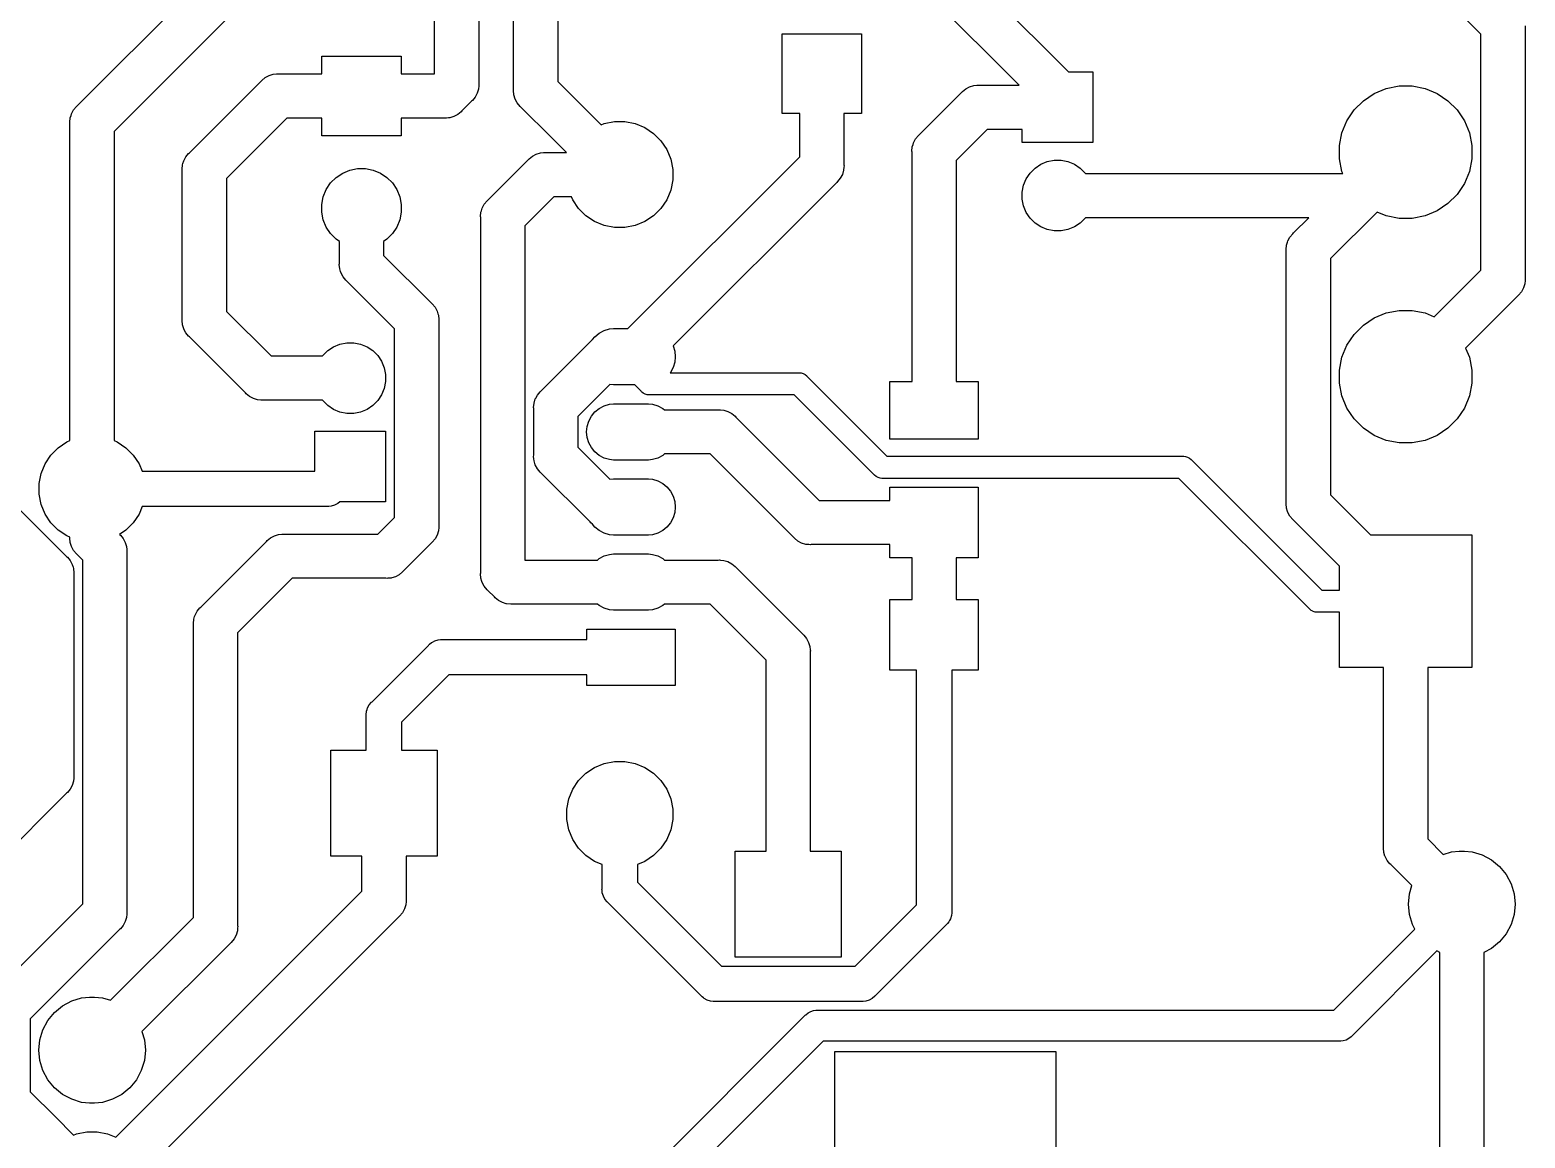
# Model space of a CAD drawing. Extents: x 86.3 to 169.3, y -137.1 to -48.6.
# Drawn here: x 135.5 to 169.33, y -93.43 to -68.35 of the extents above; entities that cross this region are included whole.
import ezdxf

# ---------------------------------------------------------------- set-up
doc = ezdxf.new("R2010")
doc.units = 0
doc.header["$MEASUREMENT"] = 0
doc.layers.add('BLACK', color=7, linetype='CONTINUOUS')

msp = doc.modelspace()

# ---------------------------------------------------------------- linework, layer by layer
at = {"layer": 'BLACK', "linetype": 'CONTINUOUS'}
for p, q in [((145.656, -54.6756), (145.656, -69.5714)), ((144.656, -69.35), (144.656, -54.8582)), ((146.444, -69.7034), (146.444, -58.0406)), ((147.444, -58.2231), (147.444, -69.5209)), ((151.63, -61.9409), (158.993, -69.304)), ((157.879, -69.604), (150.794, -62.5189)), ((136.57, -70.0731), (140.685, -65.9578)), ((141.263, -66.794), (137.406, -70.6511)), ((168.324, -68.4471), (167.272, -67.3952)), ((169.324, -68.2645), (169.324, -73.9754)), ((152.516, -70.242), (152.516, -68.442)), ((152.516, -68.442), (154.316, -68.442)), ((154.316, -68.442), (154.316, -70.242)), ((168.324, -73.7929), (168.324, -68.4471)), ((142.102, -69.35), (142.102, -68.95)), ((142.102, -68.95), (143.902, -68.95)), ((143.902, -68.95), (143.902, -69.35)), ((158.993, -69.304), (159.55, -69.304)), ((159.55, -69.304), (159.55, -70.904)), ((139.11, -71.1351), (140.731, -69.5138)), ((140.731, -69.5138), (140.747, -69.4947)), ((140.747, -69.4947), (140.823, -69.4323)), ((140.823, -69.4323), (140.91, -69.3858)), ((140.91, -69.3858), (141.004, -69.3572)), ((141.004, -69.3572), (141.077, -69.35)), ((141.077, -69.35), (141.102, -69.3476)), ((141.102, -69.3476), (141.127, -69.35)), ((141.127, -69.35), (142.102, -69.35)), ((143.902, -69.35), (144.656, -69.35)), ((145.656, -69.6206), (145.649, -69.694)), ((145.656, -69.5714), (145.658, -69.596)), ((145.658, -69.596), (145.656, -69.6206)), ((147.444, -69.5209), (148.015, -70.0918)), ((156.671, -69.6863), (156.758, -69.6398)), ((156.758, -69.6398), (156.852, -69.6112)), ((156.852, -69.6112), (156.925, -69.604)), ((156.925, -69.604), (156.95, -69.6016)), ((156.925, -69.604), (156.925, -69.604)), ((156.95, -69.6016), (156.975, -69.604)), ((156.975, -69.604), (157.879, -69.604)), ((165.913, -69.7907), (166.186, -69.6776)), ((166.186, -69.6776), (166.476, -69.62)), ((166.476, -69.62), (166.772, -69.62)), ((166.772, -69.62), (167.062, -69.6776)), ((167.062, -69.6776), (167.335, -69.7907)), ((145.492, -69.9669), (145.273, -70.1862)), ((145.511, -69.9513), (145.492, -69.9669)), ((145.574, -69.8751), (145.511, -69.9513)), ((145.62, -69.7883), (145.574, -69.8751)), ((145.649, -69.694), (145.62, -69.7883)), ((146.442, -69.728), (146.444, -69.7034)), ((146.451, -69.826), (146.442, -69.728)), ((146.48, -69.9203), (146.451, -69.826)), ((146.526, -70.0071), (146.48, -69.9203)), ((146.589, -70.0833), (146.526, -70.0071)), ((155.62, -70.7271), (156.579, -69.7678)), ((156.579, -69.7678), (156.595, -69.7487)), ((156.595, -69.7487), (156.671, -69.6863)), ((165.459, -70.1638), (165.668, -69.9549)), ((165.668, -69.9549), (165.913, -69.7907)), ((167.335, -69.7907), (167.58, -69.9549)), ((167.58, -69.9549), (167.789, -70.1638)), ((136.404, -70.444), (136.413, -70.346)), ((136.413, -70.346), (136.431, -70.2872)), ((136.431, -70.2872), (136.442, -70.2517)), ((136.442, -70.2517), (136.488, -70.1649)), ((136.488, -70.1649), (136.551, -70.0887)), ((136.551, -70.0887), (136.57, -70.0731)), ((141.309, -70.35), (139.946, -71.7131)), ((142.102, -70.35), (141.309, -70.35)), ((142.102, -70.75), (142.102, -70.35)), ((144.877, -70.35), (143.902, -70.35)), ((143.902, -70.35), (143.902, -70.75)), ((144.902, -70.3524), (144.877, -70.35)), ((144.927, -70.35), (144.902, -70.3524)), ((144.967, -70.346), (144.927, -70.35)), ((145, -70.3428), (144.967, -70.346)), ((145.094, -70.3142), (145, -70.3428)), ((145.181, -70.2677), (145.094, -70.3142)), ((145.257, -70.2053), (145.181, -70.2677)), ((145.273, -70.1862), (145.257, -70.2053)), ((146.608, -70.0989), (146.589, -70.0833)), ((147.308, -70.7989), (146.608, -70.0989)), ((148.015, -70.0918), (148.015, -70.0918)), ((148.015, -70.0918), (148.426, -70.5025)), ((152.916, -70.242), (152.516, -70.242)), ((152.916, -71.2249), (152.916, -70.242)), ((154.316, -70.242), (153.916, -70.242)), ((153.916, -70.242), (153.916, -71.4074)), ((165.295, -70.4095), (165.459, -70.1638)), ((167.789, -70.1638), (167.953, -70.4095)), ((136.406, -70.4686), (136.404, -70.444)), ((136.406, -77.0184), (136.406, -70.4686)), ((137.406, -70.6511), (137.406, -77.6482)), ((148.426, -70.5025), (148.494, -70.4741)), ((148.494, -70.4741), (148.726, -70.428)), ((148.726, -70.428), (148.962, -70.428)), ((148.962, -70.428), (149.194, -70.4741)), ((149.194, -70.4741), (149.412, -70.5646)), ((149.412, -70.5646), (149.609, -70.6959)), ((149.609, -70.6959), (149.776, -70.863)), ((157.157, -70.604), (156.456, -71.3051)), ((157.95, -70.604), (157.157, -70.604)), ((157.95, -70.904), (157.95, -70.604)), ((165.124, -70.9723), (165.182, -70.6825)), ((165.182, -70.6825), (165.295, -70.4095)), ((167.953, -70.4095), (168.066, -70.6825)), ((168.066, -70.6825), (168.124, -70.9723)), ((143.902, -70.75), (142.102, -70.75)), ((147.637, -71.128), (147.308, -70.7989)), ((147.308, -70.7989), (147.308, -70.7989)), ((149.776, -70.863), (149.907, -71.0596)), ((155.454, -71.098), (155.463, -71)), ((155.463, -71), (155.479, -70.9464)), ((155.479, -70.9464), (155.492, -70.9057)), ((155.492, -70.9057), (155.538, -70.8189)), ((155.538, -70.8189), (155.601, -70.7427)), ((155.601, -70.7427), (155.62, -70.7271)), ((159.55, -70.904), (157.95, -70.904)), ((165.124, -71.2677), (165.124, -70.9723)), ((168.124, -70.9723), (168.124, -71.2677)), ((138.963, -71.3771), (138.982, -71.3137)), ((138.982, -71.3137), (139.028, -71.2269)), ((139.028, -71.2269), (139.091, -71.1507)), ((139.091, -71.1507), (139.11, -71.1351)), ((145.862, -72.206), (146.776, -71.2918)), ((146.776, -71.2918), (146.792, -71.2727)), ((146.792, -71.2727), (146.868, -71.2103)), ((146.868, -71.2103), (146.955, -71.1638)), ((146.955, -71.1638), (147.049, -71.1352)), ((147.049, -71.1352), (147.122, -71.128)), ((147.122, -71.128), (147.147, -71.1256)), ((147.147, -71.1256), (147.172, -71.128)), ((147.172, -71.128), (147.637, -71.128)), ((149.028, -75.1125), (152.916, -71.2249)), ((149.907, -71.0596), (149.998, -71.278)), ((149.998, -71.278), (150.044, -71.5098)), ((155.456, -71.1226), (155.454, -71.098)), ((155.456, -75.1374), (155.456, -71.1226)), ((156.456, -71.3051), (156.456, -76.312)), ((158.371, -71.395), (158.517, -71.3347)), ((158.517, -71.3347), (158.671, -71.304)), ((158.671, -71.304), (158.829, -71.304)), ((158.829, -71.304), (158.983, -71.3347)), ((158.983, -71.3347), (159.129, -71.395)), ((165.182, -71.5575), (165.124, -71.2677)), ((168.124, -71.2677), (168.066, -71.5575)), ((138.944, -71.506), (138.953, -71.408)), ((138.946, -71.5306), (138.944, -71.506)), ((138.946, -74.9054), (138.946, -71.5306)), ((138.953, -71.408), (138.963, -71.3771)), ((142.303, -71.8163), (142.428, -71.6909)), ((142.428, -71.6909), (142.576, -71.5924)), ((142.576, -71.5924), (142.739, -71.5246)), ((142.739, -71.5246), (142.913, -71.49)), ((142.913, -71.49), (143.091, -71.49)), ((143.091, -71.49), (143.265, -71.5246)), ((143.265, -71.5246), (143.428, -71.5924)), ((143.428, -71.5924), (143.576, -71.6909)), ((143.576, -71.6909), (143.701, -71.8163)), ((150.044, -71.5098), (150.044, -71.7462)), ((153.834, -71.7111), (153.771, -71.7873)), ((153.88, -71.6243), (153.834, -71.7111)), ((153.909, -71.53), (153.88, -71.6243)), ((153.916, -71.4566), (153.909, -71.53)), ((153.916, -71.4074), (153.918, -71.432)), ((153.918, -71.432), (153.916, -71.4566)), ((153.916, -71.4566), (153.916, -71.4566)), ((158.041, -71.7251), (158.129, -71.594)), ((158.129, -71.594), (158.24, -71.4826)), ((158.24, -71.4826), (158.371, -71.395)), ((159.129, -71.395), (159.26, -71.4826)), ((159.26, -71.4826), (159.371, -71.594)), ((159.371, -71.594), (159.378, -71.604)), ((159.378, -71.604), (165.201, -71.604)), ((165.201, -71.604), (165.182, -71.5575)), ((168.066, -71.5575), (167.953, -71.8305)), ((139.946, -71.7131), (139.946, -74.7229)), ((142.137, -72.1275), (142.204, -71.9637)), ((142.204, -71.9637), (142.303, -71.8163)), ((143.701, -71.8163), (143.8, -71.9637)), ((143.8, -71.9637), (143.867, -72.1275)), ((149.998, -71.978), (149.907, -72.1964)), ((150.044, -71.7462), (149.998, -71.978)), ((153.752, -71.8029), (150.052, -75.5035)), ((153.771, -71.7873), (153.752, -71.8029)), ((157.95, -72.0252), (157.981, -71.8706)), ((157.95, -72.1828), (157.95, -72.0252)), ((157.981, -71.8706), (158.041, -71.7251)), ((167.953, -71.8305), (167.789, -72.0762)), ((142.102, -72.3014), (142.137, -72.1275)), ((142.102, -72.4786), (142.102, -72.3014)), ((143.867, -72.1275), (143.902, -72.3014)), ((143.902, -72.3014), (143.902, -72.4786)), ((145.716, -72.4442), (145.734, -72.3847)), ((145.734, -72.3847), (145.78, -72.2978)), ((145.78, -72.2978), (145.843, -72.2217)), ((145.843, -72.2217), (145.862, -72.206)), ((147.354, -72.128), (146.698, -72.7841)), ((147.752, -72.128), (147.354, -72.128)), ((147.781, -72.1964), (147.752, -72.128)), ((147.912, -72.393), (147.781, -72.1964)), ((149.907, -72.1964), (149.776, -72.393)), ((157.981, -72.3374), (157.95, -72.1828)), ((158.041, -72.4829), (157.981, -72.3374)), ((167.58, -72.2851), (167.335, -72.4493)), ((167.789, -72.0762), (167.58, -72.2851)), ((142.137, -72.6525), (142.102, -72.4786)), ((142.204, -72.8163), (142.137, -72.6525)), ((143.867, -72.6525), (143.8, -72.8163)), ((143.902, -72.4786), (143.867, -72.6525)), ((145.696, -72.577), (145.705, -72.4789)), ((145.698, -72.6015), (145.696, -72.577)), ((145.698, -80.6414), (145.698, -72.6015)), ((145.705, -72.4789), (145.716, -72.4442)), ((148.079, -72.5601), (147.912, -72.393)), ((148.276, -72.6914), (148.079, -72.5601)), ((148.494, -72.7819), (148.276, -72.6914)), ((149.412, -72.6914), (149.194, -72.7819)), ((149.609, -72.5601), (149.412, -72.6914)), ((149.776, -72.393), (149.609, -72.5601)), ((158.129, -72.614), (158.041, -72.4829)), ((158.24, -72.7254), (158.129, -72.614)), ((158.371, -72.813), (158.24, -72.7254)), ((159.26, -72.7254), (159.129, -72.813)), ((159.371, -72.614), (159.26, -72.7254)), ((159.378, -72.604), (159.371, -72.614)), ((164.433, -72.604), (159.378, -72.604)), ((164.088, -72.9491), (164.433, -72.604)), ((165.976, -72.4752), (164.924, -73.5271)), ((166.186, -72.5624), (165.976, -72.4752)), ((166.476, -72.62), (166.186, -72.5624)), ((166.772, -72.62), (166.476, -72.62)), ((167.062, -72.5624), (166.772, -72.62)), ((167.335, -72.4493), (167.062, -72.5624)), ((142.303, -72.9637), (142.204, -72.8163)), ((142.428, -73.0891), (142.303, -72.9637)), ((143.701, -72.9637), (143.576, -73.0891)), ((143.8, -72.8163), (143.701, -72.9637)), ((146.698, -72.7841), (146.698, -80.35)), ((148.726, -72.828), (148.494, -72.7819)), ((148.962, -72.828), (148.726, -72.828)), ((149.194, -72.7819), (148.962, -72.828)), ((158.517, -72.8733), (158.371, -72.813)), ((158.671, -72.904), (158.517, -72.8733)), ((158.829, -72.904), (158.671, -72.904)), ((158.983, -72.8733), (158.829, -72.904)), ((159.129, -72.813), (158.983, -72.8733)), ((163.96, -73.1277), (164.006, -73.0409)), ((164.006, -73.0409), (164.069, -72.9647)), ((164.069, -72.9647), (164.088, -72.9491)), ((142.502, -73.1383), (142.428, -73.0891)), ((142.502, -73.6382), (142.502, -73.1383)), ((143.576, -73.0891), (143.502, -73.1383)), ((143.502, -73.1383), (143.502, -73.4557)), ((163.922, -73.32), (163.931, -73.222)), ((163.924, -73.3446), (163.922, -73.32)), ((163.924, -79.0554), (163.924, -73.3446)), ((163.931, -73.222), (163.95, -73.16)), ((163.95, -73.16), (163.96, -73.1277)), ((142.5, -73.6628), (142.502, -73.6382)), ((142.509, -73.7608), (142.5, -73.6628)), ((143.502, -73.4557), (144.584, -74.5379)), ((164.924, -73.5271), (164.924, -78.8729)), ((142.528, -73.8224), (142.509, -73.7608)), ((142.538, -73.8551), (142.528, -73.8224)), ((142.584, -73.9419), (142.538, -73.8551)), ((142.647, -74.0181), (142.584, -73.9419)), ((142.666, -74.0337), (142.647, -74.0181)), ((143.748, -75.1159), (142.666, -74.0337)), ((167.788, -74.3291), (168.324, -73.7929)), ((169.324, -74.0246), (169.317, -74.098)), ((169.324, -73.9754), (169.326, -74)), ((169.326, -74), (169.324, -74.0245)), ((169.324, -74.0245), (169.324, -74.0246)), ((167.272, -74.8448), (167.788, -74.3291)), ((167.788, -74.3291), (167.788, -74.3291)), ((169.16, -74.3709), (168.495, -75.0362)), ((169.179, -74.3553), (169.16, -74.3709)), ((169.242, -74.2791), (169.179, -74.3553)), ((169.288, -74.1923), (169.242, -74.2791)), ((169.317, -74.098), (169.288, -74.1923)), ((139.946, -74.7229), (140.955, -75.732)), ((144.584, -74.5379), (144.603, -74.5535)), ((144.603, -74.5535), (144.666, -74.6297)), ((144.666, -74.6297), (144.712, -74.7165)), ((144.712, -74.7165), (144.731, -74.7773)), ((166.186, -74.7576), (166.476, -74.7)), ((166.476, -74.7), (166.772, -74.7)), ((166.772, -74.7), (167.062, -74.7576)), ((138.944, -74.93), (138.946, -74.9054)), ((138.953, -75.028), (138.944, -74.93)), ((138.98, -75.1177), (138.953, -75.028)), ((144.731, -74.7773), (144.741, -74.8108)), ((144.741, -74.8108), (144.75, -74.9088)), ((144.75, -74.9088), (144.748, -74.9334)), ((144.748, -74.9334), (144.748, -79.5674)), ((165.459, -75.2438), (165.668, -75.0349)), ((165.668, -75.0349), (165.913, -74.8707)), ((165.913, -74.8707), (166.186, -74.7576)), ((167.062, -74.7576), (167.272, -74.8448)), ((168.495, -75.0362), (167.979, -75.5519)), ((168.495, -75.0362), (168.495, -75.0362)), ((138.982, -75.1223), (138.98, -75.1177)), ((139.028, -75.2091), (138.982, -75.1223)), ((139.091, -75.2853), (139.028, -75.2091)), ((139.11, -75.3009), (139.091, -75.2853)), ((140.377, -76.5682), (139.11, -75.3009)), ((143.748, -79.3849), (143.748, -75.1159)), ((147.062, -76.5251), (148.173, -75.4138)), ((148.173, -75.4138), (148.189, -75.3947)), ((148.189, -75.3947), (148.231, -75.3604)), ((148.231, -75.3604), (148.283, -75.297)), ((148.283, -75.297), (148.38, -75.2174)), ((148.38, -75.2174), (148.49, -75.1582)), ((148.49, -75.1582), (148.611, -75.1217)), ((148.611, -75.1217), (148.704, -75.1125)), ((148.704, -75.1125), (149.028, -75.1125)), ((155.456, -76.312), (155.456, -75.1374)), ((155.456, -75.1374), (155.456, -75.1374)), ((165.295, -75.4895), (165.459, -75.2438)), ((140.955, -75.732), (142.12, -75.732)), ((142.12, -75.732), (142.127, -75.722)), ((142.127, -75.722), (142.238, -75.6106)), ((142.238, -75.6106), (142.369, -75.523)), ((142.369, -75.523), (142.515, -75.4627)), ((142.515, -75.4627), (142.669, -75.432)), ((142.669, -75.432), (142.827, -75.432)), ((142.827, -75.432), (142.981, -75.4627)), ((142.981, -75.4627), (143.127, -75.523)), ((143.127, -75.523), (143.258, -75.6106)), ((143.258, -75.6106), (143.369, -75.722)), ((143.369, -75.722), (143.457, -75.8531)), ((150.052, -75.5035), (150.052, -75.5049)), ((150.052, -75.5049), (150.089, -75.625)), ((150.089, -75.625), (150.101, -75.75)), ((150.101, -75.75), (150.089, -75.875)), ((165.124, -76.0523), (165.182, -75.7625)), ((165.182, -75.7625), (165.295, -75.4895)), ((167.979, -75.5519), (168.066, -75.7625)), ((168.066, -75.7625), (168.124, -76.0523)), ((143.457, -75.8531), (143.517, -75.9986)), ((143.517, -75.9986), (143.548, -76.1532)), ((149.993, -76.1059), (149.988, -76.1125)), ((150.052, -75.9951), (149.993, -76.1059)), ((150.089, -75.875), (150.052, -75.9951)), ((165.124, -76.3477), (165.124, -76.0523)), ((168.124, -76.0523), (168.124, -76.3477)), ((143.548, -76.3108), (143.517, -76.4654)), ((143.548, -76.1532), (143.548, -76.3108)), ((148.622, -76.3794), (147.898, -77.1031)), ((148.704, -76.3875), (148.622, -76.3794)), ((149.186, -76.3875), (148.704, -76.3875)), ((149.329, -76.5306), (149.186, -76.3875)), ((149.988, -76.1125), (152.884, -76.1125)), ((152.884, -76.1125), (152.896, -76.1113)), ((152.896, -76.1113), (152.909, -76.1125)), ((152.909, -76.1125), (152.945, -76.1161)), ((152.945, -76.1161), (152.993, -76.1304)), ((152.993, -76.1304), (153.036, -76.1536)), ((153.036, -76.1536), (153.074, -76.1849)), ((153.074, -76.1849), (153.082, -76.1944)), ((153.082, -76.1944), (154.89, -78.002)), ((154.956, -77.612), (154.956, -76.312)), ((154.956, -76.312), (155.456, -76.312)), ((156.456, -76.312), (156.956, -76.312)), ((156.956, -76.312), (156.956, -77.612)), ((165.182, -76.6375), (165.124, -76.3477)), ((168.124, -76.3477), (168.066, -76.6375)), ((140.393, -76.5873), (140.377, -76.5682)), ((140.469, -76.6497), (140.393, -76.5873)), ((140.556, -76.6962), (140.469, -76.6497)), ((140.65, -76.7248), (140.556, -76.6962)), ((140.723, -76.732), (140.65, -76.7248)), ((140.748, -76.7344), (140.723, -76.732)), ((140.723, -76.732), (140.723, -76.732)), ((140.773, -76.732), (140.748, -76.7344)), ((142.12, -76.732), (140.773, -76.732)), ((142.127, -76.742), (142.12, -76.732)), ((142.238, -76.8534), (142.127, -76.742)), ((143.369, -76.742), (143.258, -76.8534)), ((143.457, -76.6109), (143.369, -76.742)), ((143.517, -76.4654), (143.457, -76.6109)), ((146.905, -76.798), (146.934, -76.7037)), ((146.934, -76.7037), (146.942, -76.6877)), ((146.942, -76.6877), (146.98, -76.6169)), ((146.98, -76.6169), (147.043, -76.5407)), ((147.043, -76.5407), (147.062, -76.5251)), ((149.337, -76.5401), (149.329, -76.5306)), ((149.375, -76.5714), (149.337, -76.5401)), ((149.418, -76.5946), (149.375, -76.5714)), ((149.465, -76.6089), (149.418, -76.5946)), ((149.514, -76.6137), (149.465, -76.6089)), ((149.527, -76.6125), (149.514, -76.6137)), ((152.793, -76.6125), (149.527, -76.6125)), ((154.601, -78.4201), (152.793, -76.6125)), ((165.295, -76.9105), (165.182, -76.6375)), ((168.066, -76.6375), (167.953, -76.9105)), ((136.406, -77.6482), (136.406, -77.0184)), ((136.406, -77.0184), (136.406, -77.0184)), ((142.369, -76.941), (142.238, -76.8534)), ((142.515, -77.0013), (142.369, -76.941)), ((142.669, -77.032), (142.515, -77.0013)), ((142.827, -77.032), (142.669, -77.032)), ((142.981, -77.0013), (142.827, -77.032)), ((143.127, -76.941), (142.981, -77.0013)), ((143.258, -76.8534), (143.127, -76.941)), ((146.896, -76.896), (146.905, -76.798)), ((146.898, -76.9206), (146.896, -76.896)), ((146.898, -77.9795), (146.898, -76.9206)), ((147.898, -77.1031), (147.898, -77.7969)), ((148.144, -77.2049), (148.203, -77.0941)), ((148.203, -77.0941), (148.283, -76.997)), ((148.283, -76.997), (148.38, -76.9174)), ((148.38, -76.9174), (148.49, -76.8582)), ((148.49, -76.8582), (148.611, -76.8217)), ((148.611, -76.8217), (148.704, -76.8125)), ((148.704, -76.8125), (149.492, -76.8125)), ((149.492, -76.8125), (149.585, -76.8217)), ((149.585, -76.8217), (149.706, -76.8582)), ((149.706, -76.8582), (149.816, -76.9174)), ((149.816, -76.9174), (149.856, -76.95)), ((149.856, -76.95), (151.073, -76.95)), ((151.073, -76.95), (151.098, -76.9476)), ((151.098, -76.9476), (151.123, -76.95)), ((151.123, -76.95), (151.196, -76.9572)), ((151.196, -76.9572), (151.29, -76.9858)), ((151.29, -76.9858), (151.377, -77.0323)), ((151.377, -77.0323), (151.453, -77.0947)), ((151.453, -77.0947), (151.469, -77.1138)), ((151.469, -77.1138), (153.357, -79.002)), ((165.459, -77.1562), (165.295, -76.9105)), ((167.953, -76.9105), (167.789, -77.1562)), ((141.948, -78.34), (141.948, -77.432)), ((141.948, -77.432), (143.548, -77.432)), ((143.548, -77.432), (143.548, -79.032)), ((148.095, -77.45), (148.107, -77.325)), ((148.107, -77.575), (148.095, -77.45)), ((148.107, -77.325), (148.144, -77.2049)), ((165.668, -77.3651), (165.459, -77.1562)), ((165.913, -77.5293), (165.668, -77.3651)), ((167.58, -77.3651), (167.335, -77.5293)), ((167.789, -77.1562), (167.58, -77.3651)), ((136.141, -77.8079), (136.338, -77.6766)), ((136.338, -77.6766), (136.406, -77.6482)), ((137.406, -77.6482), (137.474, -77.6766)), ((137.474, -77.6766), (137.671, -77.8079)), ((147.898, -77.7969), (148.622, -78.5206)), ((148.144, -77.6951), (148.107, -77.575)), ((148.203, -77.8059), (148.144, -77.6951)), ((156.956, -77.612), (154.956, -77.612)), ((166.186, -77.6424), (165.913, -77.5293)), ((166.476, -77.7), (166.186, -77.6424)), ((166.772, -77.7), (166.476, -77.7)), ((167.062, -77.6424), (166.772, -77.7)), ((167.335, -77.5293), (167.062, -77.6424)), ((135.843, -78.1716), (135.974, -77.975)), ((135.974, -77.975), (136.141, -77.8079)), ((137.671, -77.8079), (137.838, -77.975)), ((137.838, -77.975), (137.969, -78.1716)), ((146.896, -78.004), (146.898, -77.9795)), ((146.901, -78.0562), (146.896, -78.004)), ((146.905, -78.102), (146.901, -78.0562)), ((146.934, -78.1963), (146.905, -78.102)), ((148.283, -77.903), (148.203, -77.8059)), ((148.38, -77.9826), (148.283, -77.903)), ((148.49, -78.0418), (148.38, -77.9826)), ((148.611, -78.0783), (148.49, -78.0418)), ((148.704, -78.0875), (148.611, -78.0783)), ((149.492, -78.0875), (148.704, -78.0875)), ((149.585, -78.0783), (149.492, -78.0875)), ((149.706, -78.0418), (149.585, -78.0783)), ((149.816, -77.9826), (149.706, -78.0418)), ((149.856, -77.95), (149.816, -77.9826)), ((150.891, -77.95), (149.856, -77.95)), ((152.779, -79.8382), (150.891, -77.95)), ((154.89, -78.002), (161.584, -78.002)), ((161.584, -78.002), (161.596, -78.0008)), ((161.596, -78.0008), (161.608, -78.002)), ((161.608, -78.002), (161.645, -78.0056)), ((161.645, -78.0056), (161.692, -78.0199)), ((161.692, -78.0199), (161.736, -78.0431)), ((161.736, -78.0431), (161.774, -78.0744)), ((161.774, -78.0744), (161.781, -78.0839)), ((161.781, -78.0839), (164.728, -81.03)), ((135.706, -78.6218), (135.752, -78.39)), ((135.752, -78.39), (135.843, -78.1716)), ((137.969, -78.1716), (138.039, -78.34)), ((138.039, -78.34), (141.948, -78.34)), ((146.98, -78.2831), (146.934, -78.1963)), ((147.043, -78.3593), (146.98, -78.2831)), ((147.062, -78.3749), (147.043, -78.3593)), ((148.173, -79.4862), (147.062, -78.3749)), ((154.608, -78.4296), (154.601, -78.4201)), ((154.646, -78.4609), (154.608, -78.4296)), ((154.69, -78.4841), (154.646, -78.4609)), ((135.706, -78.8582), (135.706, -78.6218)), ((148.622, -78.5206), (148.704, -78.5125)), ((148.704, -78.5125), (149.492, -78.5125)), ((149.492, -78.5125), (149.585, -78.5217)), ((149.585, -78.5217), (149.706, -78.5582)), ((149.706, -78.5582), (149.816, -78.6174)), ((149.816, -78.6174), (149.913, -78.697)), ((149.913, -78.697), (149.993, -78.7941)), ((149.993, -78.7941), (150.052, -78.9049)), ((154.737, -78.4984), (154.69, -78.4841)), ((154.774, -78.502), (154.737, -78.4984)), ((154.786, -78.5032), (154.774, -78.502)), ((154.774, -78.502), (154.774, -78.502)), ((154.798, -78.502), (154.786, -78.5032)), ((161.492, -78.502), (154.798, -78.502)), ((154.956, -78.702), (156.956, -78.702)), ((154.956, -79.002), (154.956, -78.702)), ((156.956, -78.702), (156.956, -80.302)), ((164.439, -81.4481), (161.492, -78.502)), ((135.752, -79.09), (135.706, -78.8582)), ((135.843, -79.3084), (135.752, -79.09)), ((138.039, -79.14), (137.969, -79.3084)), ((142.22, -79.14), (138.039, -79.14)), ((142.24, -79.1419), (142.22, -79.14)), ((142.26, -79.14), (142.24, -79.1419)), ((142.318, -79.1342), (142.26, -79.14)), ((142.26, -79.14), (142.26, -79.14)), ((142.394, -79.1113), (142.318, -79.1342)), ((142.463, -79.0742), (142.394, -79.1113)), ((142.515, -79.032), (142.463, -79.0742)), ((143.548, -79.032), (142.515, -79.032)), ((150.052, -78.9049), (150.089, -79.025)), ((150.089, -79.025), (150.101, -79.15)), ((150.101, -79.15), (150.089, -79.275)), ((153.357, -79.002), (154.956, -79.002)), ((163.922, -79.08), (163.924, -79.0554)), ((163.931, -79.178), (163.922, -79.08)), ((164.924, -78.8729), (165.831, -79.78)), ((135.242, -79.1809), (136.33, -80.2691)), ((135.974, -79.505), (135.843, -79.3084)), ((137.969, -79.3084), (137.838, -79.505)), ((143.369, -79.764), (143.748, -79.3849)), ((148.189, -79.5053), (148.173, -79.4862)), ((150.052, -79.3951), (149.993, -79.5059)), ((150.089, -79.275), (150.052, -79.3951)), ((163.952, -79.248), (163.931, -79.178)), ((163.96, -79.2723), (163.952, -79.248)), ((164.006, -79.3591), (163.96, -79.2723)), ((164.069, -79.4353), (164.006, -79.3591)), ((164.088, -79.4509), (164.069, -79.4353)), ((165.124, -80.4871), (164.088, -79.4509)), ((136.141, -79.6721), (135.974, -79.505)), ((136.338, -79.8034), (136.141, -79.6721)), ((136.406, -79.8317), (136.338, -79.8034)), ((137.671, -79.6721), (137.527, -79.7685)), ((137.527, -79.7685), (137.53, -79.772)), ((137.53, -79.772), (137.549, -79.7877)), ((137.549, -79.7877), (137.612, -79.8638)), ((137.838, -79.505), (137.671, -79.6721)), ((140.945, -79.8463), (141.032, -79.7998)), ((141.032, -79.7998), (141.126, -79.7712)), ((141.126, -79.7712), (141.199, -79.764)), ((141.199, -79.764), (141.224, -79.7616)), ((141.199, -79.764), (141.199, -79.764)), ((141.224, -79.7616), (141.249, -79.764)), ((141.249, -79.764), (143.369, -79.764)), ((144.712, -79.7843), (144.666, -79.8711)), ((144.741, -79.69), (144.712, -79.7843)), ((144.748, -79.6166), (144.741, -79.69)), ((144.748, -79.5674), (144.75, -79.592)), ((144.75, -79.592), (144.748, -79.6166)), ((144.748, -79.6166), (144.748, -79.6166)), ((148.231, -79.5396), (148.189, -79.5053)), ((148.283, -79.603), (148.231, -79.5396)), ((148.38, -79.6826), (148.283, -79.603)), ((148.49, -79.7418), (148.38, -79.6826)), ((148.611, -79.7783), (148.49, -79.7418)), ((148.704, -79.7875), (148.611, -79.7783)), ((149.492, -79.7875), (148.704, -79.7875)), ((149.585, -79.7783), (149.492, -79.7875)), ((149.706, -79.7418), (149.585, -79.7783)), ((149.816, -79.6826), (149.706, -79.7418)), ((149.913, -79.603), (149.816, -79.6826)), ((149.993, -79.5059), (149.913, -79.603)), ((165.831, -79.78), (168.124, -79.78)), ((168.124, -79.78), (168.124, -82.78)), ((136.404, -79.8549), (136.406, -79.8317)), ((136.413, -79.9529), (136.404, -79.8549)), ((136.428, -80.002), (136.413, -79.9529)), ((136.442, -80.0472), (136.428, -80.002)), ((136.488, -80.1341), (136.442, -80.0472)), ((136.551, -80.2102), (136.488, -80.1341)), ((137.612, -79.8638), (137.658, -79.9507)), ((137.658, -79.9507), (137.687, -80.0449)), ((137.687, -80.0449), (137.693, -80.108)), ((137.693, -80.108), (137.696, -80.1429)), ((137.696, -80.1429), (137.694, -80.1675)), ((137.694, -80.1675), (137.694, -88.3154)), ((139.364, -81.4171), (140.853, -79.9278)), ((140.853, -79.9278), (140.869, -79.9087)), ((140.869, -79.9087), (140.945, -79.8463)), ((144.584, -79.9629), (143.947, -80.6002)), ((144.603, -79.9473), (144.584, -79.9629)), ((144.666, -79.8711), (144.603, -79.9473)), ((152.795, -79.8573), (152.779, -79.8382)), ((152.871, -79.9197), (152.795, -79.8573)), ((152.958, -79.9662), (152.871, -79.9197)), ((153.052, -79.9948), (152.958, -79.9662)), ((153.125, -80.002), (153.052, -79.9948)), ((153.15, -80.0044), (153.125, -80.002)), ((153.125, -80.002), (153.125, -80.002)), ((153.175, -80.002), (153.15, -80.0044)), ((154.956, -80.002), (153.175, -80.002)), ((154.956, -80.302), (154.956, -80.002)), ((136.33, -80.2691), (136.349, -80.2847)), ((136.349, -80.2847), (136.412, -80.3609)), ((136.412, -80.3609), (136.458, -80.4477)), ((136.458, -80.4477), (136.478, -80.5138)), ((136.57, -80.2259), (136.551, -80.2102)), ((136.694, -80.35), (136.57, -80.2259)), ((136.694, -88.1329), (136.694, -80.35)), ((146.698, -80.35), (148.34, -80.35)), ((148.34, -80.35), (148.38, -80.3174)), ((148.38, -80.3174), (148.49, -80.2582)), ((148.49, -80.2582), (148.611, -80.2217)), ((148.611, -80.2217), (148.704, -80.2125)), ((148.704, -80.2125), (149.492, -80.2125)), ((149.492, -80.2125), (149.585, -80.2217)), ((149.585, -80.2217), (149.706, -80.2582)), ((149.706, -80.2582), (149.816, -80.3174)), ((149.816, -80.3174), (149.856, -80.35)), ((149.856, -80.35), (151.073, -80.35)), ((151.073, -80.35), (151.098, -80.3476)), ((151.098, -80.3476), (151.123, -80.35)), ((151.123, -80.35), (151.196, -80.3572)), ((151.196, -80.3572), (151.29, -80.3858)), ((151.29, -80.3858), (151.377, -80.4323)), ((151.377, -80.4323), (151.453, -80.4947)), ((151.453, -80.4947), (151.469, -80.5138)), ((155.456, -80.302), (154.956, -80.302)), ((155.456, -81.242), (155.456, -80.302)), ((156.956, -80.302), (156.456, -80.302)), ((156.456, -80.302), (156.456, -81.242)), ((165.124, -81.03), (165.124, -80.4871)), ((136.478, -80.5138), (136.487, -80.542)), ((136.487, -80.542), (136.496, -80.64)), ((136.496, -80.64), (136.494, -80.6646)), ((136.494, -80.6646), (136.494, -85.2334)), ((141.431, -80.764), (140.2, -81.9951)), ((143.551, -80.764), (141.431, -80.764)), ((143.576, -80.7664), (143.551, -80.764)), ((143.601, -80.764), (143.576, -80.7664)), ((143.674, -80.7568), (143.601, -80.764)), ((143.601, -80.764), (143.601, -80.764)), ((143.69, -80.752), (143.674, -80.7568)), ((143.768, -80.7282), (143.69, -80.752)), ((143.855, -80.6817), (143.768, -80.7282)), ((143.931, -80.6193), (143.855, -80.6817)), ((143.947, -80.6002), (143.931, -80.6193)), ((145.696, -80.666), (145.698, -80.6414)), ((145.705, -80.764), (145.696, -80.666)), ((145.726, -80.8323), (145.705, -80.764)), ((145.734, -80.8582), (145.726, -80.8323)), ((151.469, -80.5138), (152.99, -82.0351)), ((145.78, -80.9451), (145.734, -80.8582)), ((145.843, -81.0212), (145.78, -80.9451)), ((145.862, -81.0369), (145.843, -81.0212)), ((146.011, -81.1862), (145.862, -81.0369)), ((164.728, -81.03), (165.124, -81.03)), ((139.236, -81.5957), (139.282, -81.5089)), ((139.282, -81.5089), (139.345, -81.4327)), ((139.345, -81.4327), (139.364, -81.4171)), ((146.027, -81.2053), (146.011, -81.1862)), ((146.103, -81.2677), (146.027, -81.2053)), ((146.19, -81.3142), (146.103, -81.2677)), ((146.273, -81.3396), (146.19, -81.3142)), ((146.284, -81.3428), (146.273, -81.3396)), ((146.382, -81.3524), (146.284, -81.3428)), ((146.407, -81.35), (146.382, -81.3524)), ((148.34, -81.35), (146.407, -81.35)), ((148.38, -81.3826), (148.34, -81.35)), ((148.49, -81.4418), (148.38, -81.3826)), ((148.611, -81.4783), (148.49, -81.4418)), ((148.704, -81.4875), (148.611, -81.4783)), ((149.492, -81.4875), (148.704, -81.4875)), ((149.585, -81.4783), (149.492, -81.4875)), ((149.706, -81.4418), (149.585, -81.4783)), ((149.816, -81.3826), (149.706, -81.4418)), ((149.856, -81.35), (149.816, -81.3826)), ((150.891, -81.35), (149.856, -81.35)), ((152.154, -82.6131), (150.891, -81.35)), ((154.956, -82.842), (154.956, -81.242)), ((154.956, -81.242), (155.456, -81.242)), ((156.456, -81.242), (156.956, -81.242)), ((156.956, -81.242), (156.956, -82.842)), ((164.446, -81.4576), (164.439, -81.4481)), ((164.484, -81.4889), (164.446, -81.4576)), ((164.522, -81.5089), (164.484, -81.4889)), ((164.528, -81.5121), (164.522, -81.5089)), ((164.575, -81.5264), (164.528, -81.5121)), ((139.198, -81.788), (139.207, -81.69)), ((139.2, -81.8126), (139.198, -81.788)), ((139.2, -88.4389), (139.2, -81.8126)), ((139.207, -81.69), (139.226, -81.6277)), ((139.226, -81.6277), (139.236, -81.5957)), ((164.624, -81.5312), (164.575, -81.5264)), ((164.636, -81.53), (164.624, -81.5312)), ((165.124, -81.53), (164.636, -81.53)), ((165.124, -82.78), (165.124, -81.53)), ((140.2, -81.9951), (140.2, -88.6214)), ((144.608, -82.2057), (144.658, -82.1787)), ((144.658, -82.1787), (144.734, -82.1558)), ((144.734, -82.1558), (144.792, -82.15)), ((144.792, -82.15), (144.812, -82.1481)), ((144.792, -82.15), (144.792, -82.15)), ((144.812, -82.1481), (144.832, -82.15)), ((144.832, -82.15), (148.098, -82.15)), ((148.098, -82.15), (148.098, -81.9125)), ((148.098, -81.9125), (150.098, -81.9125)), ((150.098, -81.9125), (150.098, -83.1875)), ((152.99, -82.0351), (153.009, -82.0507)), ((153.009, -82.0507), (153.072, -82.1269)), ((153.072, -82.1269), (153.118, -82.2137)), ((143.241, -83.5553), (144.515, -82.281)), ((144.515, -82.281), (144.528, -82.2658)), ((144.528, -82.2658), (144.543, -82.2533)), ((144.543, -82.2533), (144.589, -82.2158)), ((144.543, -82.2533), (144.543, -82.2533)), ((144.589, -82.2158), (144.608, -82.2057)), ((153.118, -82.2137), (153.147, -82.308)), ((153.147, -82.308), (153.154, -82.3814)), ((153.154, -82.3814), (153.154, -82.3814)), ((153.154, -82.3814), (153.156, -82.406)), ((153.156, -82.406), (153.154, -82.4305)), ((153.154, -82.4305), (153.154, -86.938)), ((152.154, -85.9134), (152.154, -82.6131)), ((155.556, -82.842), (154.956, -82.842)), ((155.556, -88.1503), (155.556, -82.842)), ((156.956, -82.842), (156.356, -82.842)), ((156.356, -82.842), (156.356, -88.2964)), ((166.124, -82.78), (165.124, -82.78)), ((166.124, -86.8434), (166.124, -82.78)), ((168.124, -82.78), (167.124, -82.78)), ((167.124, -82.78), (167.124, -86.6609)), ((144.978, -82.95), (143.91, -84.0177)), ((148.098, -82.95), (144.978, -82.95)), ((148.098, -83.1875), (148.098, -82.95)), ((150.098, -83.1875), (148.098, -83.1875)), ((143.108, -83.852), (143.116, -83.7736)), ((143.11, -83.8716), (143.108, -83.852)), ((143.11, -84.652), (143.11, -83.8716)), ((143.116, -83.7736), (143.129, -83.7309)), ((143.129, -83.7309), (143.139, -83.6982)), ((143.139, -83.6982), (143.176, -83.6287)), ((143.176, -83.6287), (143.226, -83.5678)), ((143.226, -83.5678), (143.241, -83.5553)), ((143.91, -84.0177), (143.91, -84.652)), ((142.31, -87.052), (142.31, -84.652)), ((142.31, -84.652), (143.11, -84.652)), ((143.91, -84.652), (144.71, -84.652)), ((144.71, -84.652), (144.71, -87.052)), ((136.494, -85.2334), (136.496, -85.258)), ((147.912, -85.341), (148.079, -85.1739)), ((148.079, -85.1739), (148.276, -85.0426)), ((148.276, -85.0426), (148.494, -84.9521)), ((148.494, -84.9521), (148.726, -84.906)), ((148.726, -84.906), (148.962, -84.906)), ((148.962, -84.906), (149.194, -84.9521)), ((149.194, -84.9521), (149.412, -85.0426)), ((149.412, -85.0426), (149.609, -85.1739)), ((149.609, -85.1739), (149.776, -85.341)), ((136.412, -85.5371), (136.349, -85.6133)), ((136.458, -85.4503), (136.412, -85.5371)), ((136.487, -85.356), (136.458, -85.4503)), ((136.494, -85.2826), (136.487, -85.356)), ((136.496, -85.258), (136.494, -85.2826)), ((136.494, -85.2826), (136.494, -85.2826)), ((147.69, -85.756), (147.781, -85.5376)), ((147.781, -85.5376), (147.912, -85.341)), ((149.776, -85.341), (149.907, -85.5376)), ((149.907, -85.5376), (149.998, -85.756)), ((136.33, -85.6289), (134.633, -87.3262)), ((136.349, -85.6133), (136.33, -85.6289)), ((147.644, -85.9878), (147.69, -85.756)), ((149.998, -85.756), (150.044, -85.9878)), ((152.154, -86.938), (152.154, -85.9134)), ((152.154, -85.9134), (152.154, -85.9134)), ((147.644, -86.2242), (147.644, -85.9878)), ((147.69, -86.456), (147.644, -86.2242)), ((150.044, -86.2242), (149.998, -86.456)), ((150.044, -85.9878), (150.044, -86.2242)), ((147.781, -86.6744), (147.69, -86.456)), ((149.998, -86.456), (149.907, -86.6744)), ((147.912, -86.871), (147.781, -86.6744)), ((148.079, -87.0381), (147.912, -86.871)), ((149.776, -86.871), (149.609, -87.0381)), ((149.907, -86.6744), (149.776, -86.871)), ((166.122, -86.868), (166.124, -86.8434)), ((166.131, -86.966), (166.122, -86.868)), ((167.124, -86.6609), (167.474, -87.0113)), ((143.01, -87.052), (142.31, -87.052)), ((143.01, -87.8449), (143.01, -87.052)), ((144.71, -87.052), (144.01, -87.052)), ((144.01, -87.052), (144.01, -88.0275)), ((148.276, -87.1694), (148.079, -87.0381)), ((148.444, -87.2392), (148.276, -87.1694)), ((148.444, -87.7834), (148.444, -87.2392)), ((149.412, -87.1694), (149.244, -87.2392)), ((149.244, -87.2392), (149.244, -87.6374)), ((149.609, -87.0381), (149.412, -87.1694)), ((151.454, -89.338), (151.454, -86.938)), ((151.454, -86.938), (152.154, -86.938)), ((153.154, -86.938), (153.854, -86.938)), ((153.854, -86.938), (153.854, -89.338)), ((166.156, -87.0491), (166.131, -86.966)), ((166.16, -87.0603), (166.156, -87.0491)), ((166.206, -87.1471), (166.16, -87.0603)), ((166.269, -87.2233), (166.206, -87.1471)), ((166.288, -87.2389), (166.269, -87.2233)), ((166.767, -87.7184), (166.288, -87.2389)), ((167.474, -87.0113), (167.659, -86.9554)), ((167.659, -86.9554), (167.835, -86.938)), ((167.835, -86.938), (167.953, -86.938)), ((167.953, -86.938), (168.129, -86.9554)), ((168.129, -86.9554), (168.355, -87.024)), ((168.355, -87.024), (168.564, -87.1354)), ((168.564, -87.1354), (168.747, -87.2854)), ((168.747, -87.2854), (168.897, -87.4681)), ((168.897, -87.4681), (169.008, -87.6766)), ((137.443, -93.4117), (143.01, -87.8449)), ((148.442, -87.8031), (148.444, -87.7834)), ((148.444, -87.8227), (148.442, -87.8031)), ((148.45, -87.8815), (148.444, -87.8227)), ((148.473, -87.9569), (148.45, -87.8815)), ((149.244, -87.6374), (151.145, -89.538)), ((166.688, -88.138), (166.711, -87.9028)), ((166.711, -87.9028), (166.767, -87.7184)), ((169.008, -87.6766), (169.077, -87.9028)), ((169.077, -87.9028), (169.1, -88.138)), ((134.67, -90.1571), (136.694, -88.1329)), ((143.974, -88.2443), (143.928, -88.3311)), ((144.003, -88.15), (143.974, -88.2443)), ((144.01, -88.0766), (144.003, -88.15)), ((144.01, -88.0275), (144.012, -88.052)), ((144.012, -88.052), (144.01, -88.0766)), ((144.01, -88.0766), (144.01, -88.0766)), ((148.51, -88.0264), (148.473, -87.9569)), ((148.56, -88.0873), (148.51, -88.0264)), ((148.575, -88.0998), (148.56, -88.0873)), ((150.682, -90.207), (148.575, -88.0998)), ((154.168, -89.538), (155.556, -88.1503)), ((166.711, -88.3732), (166.688, -88.138)), ((169.1, -88.138), (169.077, -88.3732)), ((137.326, -90.3133), (139.2, -88.4389)), ((137.612, -88.6191), (137.549, -88.6953)), ((137.658, -88.5323), (137.612, -88.6191)), ((137.687, -88.438), (137.658, -88.5323)), ((137.694, -88.3645), (137.687, -88.438)), ((137.694, -88.3154), (137.696, -88.34)), ((137.696, -88.34), (137.694, -88.3645)), ((137.694, -88.3645), (137.694, -88.3645)), ((143.846, -88.4229), (138.072, -94.1974)), ((140.2, -88.6214), (140.202, -88.646)), ((143.865, -88.4073), (143.846, -88.4229)), ((143.928, -88.3311), (143.865, -88.4073)), ((156.225, -88.6127), (154.631, -90.2069)), ((156.24, -88.6002), (156.225, -88.6127)), ((156.26, -88.5758), (156.24, -88.6002)), ((156.29, -88.5393), (156.26, -88.5758)), ((156.306, -88.5089), (156.29, -88.5393)), ((156.327, -88.4698), (156.306, -88.5089)), ((156.35, -88.3944), (156.327, -88.4698)), ((156.356, -88.3356), (156.35, -88.3944)), ((156.356, -88.2964), (156.358, -88.316)), ((156.358, -88.316), (156.356, -88.3356)), ((166.78, -88.5994), (166.711, -88.3732)), ((166.835, -88.7021), (166.78, -88.5994)), ((169.008, -88.5994), (168.897, -88.8079)), ((169.077, -88.3732), (169.008, -88.5994)), ((137.53, -88.7109), (135.506, -90.7351)), ((137.549, -88.6953), (137.53, -88.7109)), ((140.118, -88.9251), (140.055, -89.0013)), ((140.164, -88.8383), (140.118, -88.9251)), ((140.193, -88.744), (140.164, -88.8383)), ((140.2, -88.6706), (140.193, -88.744)), ((140.202, -88.646), (140.2, -88.6706)), ((164.999, -90.538), (166.835, -88.7021)), ((168.897, -88.8079), (168.747, -88.9906)), ((140.036, -89.0169), (138.033, -91.0204)), ((140.055, -89.0013), (140.036, -89.0169)), ((167.33, -89.1971), (165.404, -91.1233)), ((167.394, -89.2314), (167.33, -89.1971)), ((167.394, -89.8596), (167.394, -89.2314)), ((168.564, -89.1406), (168.394, -89.2314)), ((168.394, -89.2314), (168.394, -114.873)), ((168.747, -88.9906), (168.564, -89.1406)), ((151.145, -89.538), (154.168, -89.538)), ((153.854, -89.338), (151.454, -89.338)), ((167.394, -114.69), (167.394, -89.8596)), ((167.394, -89.8596), (167.394, -89.8596)), ((136.445, -90.326), (136.671, -90.2574)), ((136.671, -90.2574), (136.847, -90.24)), ((136.847, -90.24), (136.965, -90.24)), ((136.965, -90.24), (137.141, -90.2574)), ((137.141, -90.2574), (137.326, -90.3133)), ((150.695, -90.2222), (150.682, -90.207)), ((150.71, -90.2347), (150.695, -90.2222)), ((150.742, -90.2609), (150.71, -90.2347)), ((150.71, -90.2347), (150.71, -90.2347)), ((150.756, -90.2722), (150.742, -90.2609)), ((150.825, -90.3093), (150.756, -90.2722)), ((150.901, -90.3322), (150.825, -90.3093)), ((154.488, -90.3093), (154.412, -90.3322)), ((154.557, -90.2722), (154.488, -90.3093)), ((154.618, -90.2222), (154.557, -90.2722)), ((154.631, -90.2069), (154.618, -90.2222)), ((135.903, -90.7701), (136.053, -90.5874)), ((136.053, -90.5874), (136.236, -90.4374)), ((136.236, -90.4374), (136.445, -90.326)), ((148.609, -95.0843), (153.04, -90.6527)), ((150.959, -90.338), (150.901, -90.3322)), ((150.979, -90.3399), (150.959, -90.338)), ((150.959, -90.338), (150.959, -90.338)), ((150.999, -90.338), (150.979, -90.3399)), ((154.314, -90.338), (150.999, -90.338)), ((153.04, -90.6527), (153.051, -90.6393)), ((153.051, -90.6393), (153.105, -90.5956)), ((153.105, -90.5956), (153.165, -90.5631)), ((153.165, -90.5631), (153.231, -90.5431)), ((153.231, -90.5431), (153.283, -90.538)), ((153.283, -90.538), (153.3, -90.5363)), ((153.283, -90.538), (153.283, -90.538)), ((153.3, -90.5363), (153.317, -90.538)), ((153.317, -90.538), (164.999, -90.538)), ((154.334, -90.3399), (154.314, -90.338)), ((154.354, -90.338), (154.334, -90.3399)), ((154.412, -90.3322), (154.354, -90.338)), ((154.354, -90.338), (154.354, -90.338)), ((135.506, -90.7351), (135.506, -92.3809)), ((135.723, -91.2048), (135.792, -90.9786)), ((135.792, -90.9786), (135.903, -90.7701)), ((135.7, -91.44), (135.723, -91.2048)), ((138.033, -91.0204), (138.089, -91.2048)), ((138.089, -91.2048), (138.112, -91.44)), ((153.445, -91.238), (149.194, -95.489)), ((165.127, -91.238), (153.445, -91.238)), ((165.144, -91.2397), (165.127, -91.238)), ((165.161, -91.238), (165.144, -91.2397)), ((165.213, -91.2329), (165.161, -91.238)), ((165.161, -91.238), (165.161, -91.238)), ((165.279, -91.2129), (165.213, -91.2329)), ((165.339, -91.1804), (165.279, -91.2129)), ((165.393, -91.1367), (165.339, -91.1804)), ((165.404, -91.1233), (165.393, -91.1367)), ((135.723, -91.6752), (135.7, -91.44)), ((138.112, -91.44), (138.089, -91.6752)), ((153.71, -94.2609), (153.71, -91.468)), ((153.71, -91.468), (158.71, -91.468)), ((158.71, -91.468), (158.71, -94.968)), ((135.792, -91.9014), (135.723, -91.6752)), ((135.903, -92.1099), (135.792, -91.9014)), ((138.02, -91.9014), (137.909, -92.1099)), ((138.089, -91.6752), (138.02, -91.9014)), ((136.053, -92.2926), (135.903, -92.1099)), ((136.236, -92.4426), (136.053, -92.2926)), ((137.759, -92.2926), (137.576, -92.4426)), ((137.909, -92.1099), (137.759, -92.2926)), ((135.506, -92.3809), (136.077, -92.9518)), ((136.445, -92.554), (136.236, -92.4426)), ((136.671, -92.6226), (136.445, -92.554)), ((136.847, -92.64), (136.671, -92.6226)), ((136.965, -92.64), (136.847, -92.64)), ((137.141, -92.6226), (136.965, -92.64)), ((137.367, -92.554), (137.141, -92.6226)), ((137.576, -92.4426), (137.367, -92.554)), ((136.077, -92.9518), (136.077, -92.9518)), ((136.077, -92.9518), (136.488, -93.3625)), ((136.488, -93.3625), (136.556, -93.3341)), ((136.556, -93.3341), (136.788, -93.288)), ((136.788, -93.288), (137.024, -93.288)), ((137.024, -93.288), (137.256, -93.3341)), ((137.256, -93.3341), (137.443, -93.4117))]:
    msp.add_line(p, q, dxfattribs=at)

doc.saveas('drawing.dxf')
